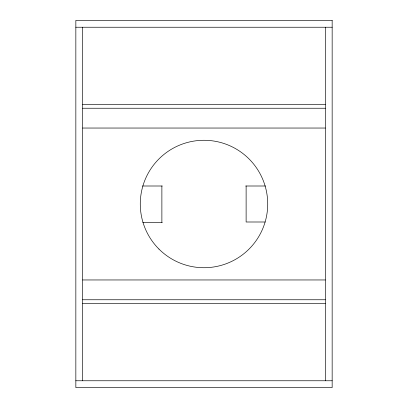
<?xml version="1.0" encoding="UTF-8"?>
<svg xmlns="http://www.w3.org/2000/svg" width="408" height="408" viewBox="0 0 408 408"><rect width="100%" height="100%" fill="white"/><g stroke="black" fill="none" stroke-linecap="round" stroke-linejoin="round"><path stroke-width="0.61" d="M75.842 27.239L332.158 27.239M82.681 104.422L325.319 104.422M82.681 108.242L325.319 108.242M82.681 128.041L325.319 128.041M142.545 186.002L162.287 186.002M245.713 186.002L265.455 186.002M265.129 221.998L246.121 221.998L246.121 186.002M142.871 222.416L162.287 222.416M82.681 279.959L325.319 279.959M82.681 299.758L325.319 299.758M82.681 303.577L325.319 303.577M75.842 380.761L332.158 380.761M325.319 27.239L325.319 380.761M161.879 186.002L161.879 222.416M82.681 27.239L82.681 380.761M332.158 20.4L75.842 20.4L75.842 387.6L332.158 387.6L332.158 20.4M158.941 249.059A63.719 63.719 0 0 0 265.547 220.493A63.719 63.719 0 0 0 187.507 142.453A63.719 63.719 0 0 0 158.941 249.059"/></g></svg>
